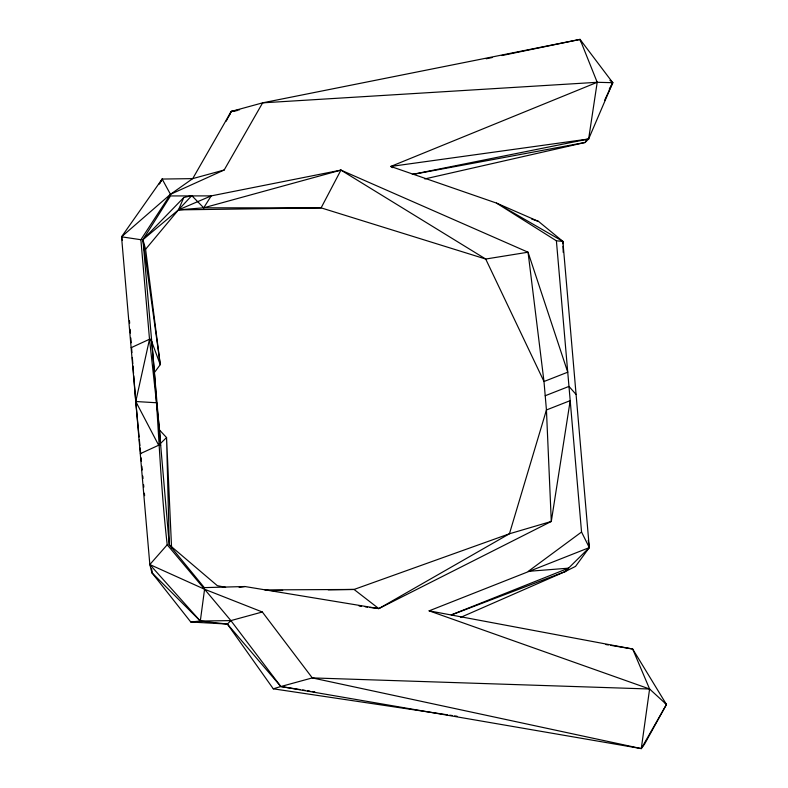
<?xml version="1.0" encoding="UTF-8"?>
<svg xmlns="http://www.w3.org/2000/svg" width="788" height="788" viewBox="0 0 788 788"><rect width="100%" height="100%" fill="white"/><g stroke="black" fill="none" stroke-linecap="round" stroke-linejoin="round"><path stroke-width="1.18" d="M604.593 100.411L612.769 82.701L597.205 82.297L262.64 102.844L231.189 111.453L192.715 178.62L170.474 194.311L140.875 239.719L149.513 339.244L151.729 341.608L169.272 544.803L204.319 587.621L244.94 586.528L378.792 608.602L551.295 521.449L546.439 409.967L543.986 381.51L567.744 372.192L528.049 252.209L340.938 170.109L211.214 195.887L170.504 195.936L142.933 239.641L151.729 341.608C158.26 409.238 159.481 477.242 167.214 544.784L204.575 589.247L200.31 621.033L190.775 622.008L151.867 572.689L149.838 564.553L121.539 236.814L162.151 179.053L192.715 178.62L224.166 170.011L262.64 102.844L580.047 39.4L612.769 82.701L588.636 138.983L585.159 142.461L424.801 178.935M151.513 569.025L151.867 572.689L200.31 621.033L227.397 624.066L273.288 688.82L280.843 686.525L641.274 748.6L649.598 689.007L632.675 649.016L429.125 610.848L589.306 547.601L562.868 241.374L538.549 221.428L496.489 203.087L390.759 166.455L597.205 82.297L580.047 39.4L501.848 55.554M412.321 174.414L588.636 138.983L597.205 82.297M151.729 341.608L160.259 364.647L145.593 249.284L178.462 209.874L183.801 197.522L191.779 195.641L203.708 207.815L321.11 207.865L485.704 259.035L528.049 252.209L543.986 381.51L485.704 259.035L340.938 170.109L203.708 207.815L178.462 209.874L142.933 239.641L160.259 364.647L154.556 372.34M229.18 115.836L231.189 111.453L239.611 109.719M586.183 140.244L585.159 142.461L413.572 174.276M226.186 121.194L231.189 111.453L237.277 110.566M340.938 170.109L321.11 207.865L178.462 209.874L191.779 195.641M159.944 183.21L162.151 179.053L170.474 194.311L121.539 236.814L122.406 240.301M609.282 89.083L612.769 82.701L609.942 80.346M610.818 645.362L632.675 649.016L666.461 704.482L644.495 744.246L641.274 748.6L312.294 677.907L280.843 686.525L227.397 624.066L190.775 622.008M641.274 748.6L666.461 704.482L664.875 702.64M159.087 184.284L162.151 179.053M203.708 207.815L211.214 195.887L178.462 209.874M151.572 339.254L149.513 339.244L159.54 430.051L166.554 437.567L158.664 445.24L140.313 453.671M666.461 704.482L649.598 689.007L312.294 677.907L262.325 611.99L230.884 620.599L200.31 621.033L149.838 564.553L167.214 544.784M183.801 197.522L142.933 239.641L145.593 249.284M227.397 624.066L230.884 620.599L204.575 589.247L149.838 564.553M460.517 617.437L565.006 571.655L568.493 568.178L528.285 571.339L581.544 532.018L556.397 240.813L496.489 203.087L562.868 241.374L562.947 243.817M451.376 614.965L565.006 571.655L589.306 547.601L588.232 540.302M379.225 608.385L509.432 533.781L551.295 521.449L570.197 400.639L546.439 409.967L509.432 533.781L354.048 589.454L328.232 589.818M565.006 571.655L575.545 566.385L589.306 547.601L581.544 532.018M131.163 347.675L149.513 339.244L135.763 401.516L139.102 436.976M170.474 194.311L224.166 170.011M451.317 614.876L568.493 568.178M545.217 395.734L568.975 386.416L576.087 394.463M486.216 58.785L492.224 57.534M239.158 587.395L244.94 586.528M588.636 138.983L390.759 166.455L392.828 167.677M160.722 445.171L158.664 445.24L135.763 401.516L133.763 375.827M271.663 590.606L282.734 590.458M264.827 589.907L354.048 589.454L378.792 608.602M156.684 402.766L135.763 401.516L136.629 405.002M556.397 240.813L562.868 241.374M359.131 606.021L361.554 606.336M365.189 606.809L367.612 607.134M370.035 607.45L378.526 608.553M273.288 688.82L447.328 714.805M449.761 715.169L452.204 715.534M454.637 715.898L457.07 716.262M121.539 236.814L140.875 239.719M300.238 689.599L280.843 686.525L230.884 620.599M302.661 689.983L305.084 690.367M307.507 690.751L309.93 691.135M312.363 691.519L314.786 691.913M605.962 644.554L608.395 644.958M225.604 587.326L217.321 585.671L169.272 544.803L166.554 437.567L171.597 548.153M531.595 219.015L538.549 221.428M429.125 610.848L649.598 689.007M204.575 589.247L262.325 611.99M169.272 544.803L172.523 548.389M580.047 39.4L580.638 41.685M139.328 439.418L139.9 445.535M140.136 447.978L140.707 454.085M141.052 457.759L141.397 461.423M141.86 466.319L142.204 469.983M142.776 476.1L143.012 478.543M143.583 484.659L143.81 487.102M144.391 493.219L144.618 495.662M151.542 569.015L151.867 572.689M129.468 320.785L129.665 323.228M130.138 329.345L130.424 333.019M130.808 337.914L131.192 342.8M131.566 347.695L131.951 352.591M132.335 357.476L132.808 363.593M132.995 366.046L133.566 373.384M159.54 430.051L160.476 442.836M563.026 246.26L563.213 252.377"/></g></svg>
